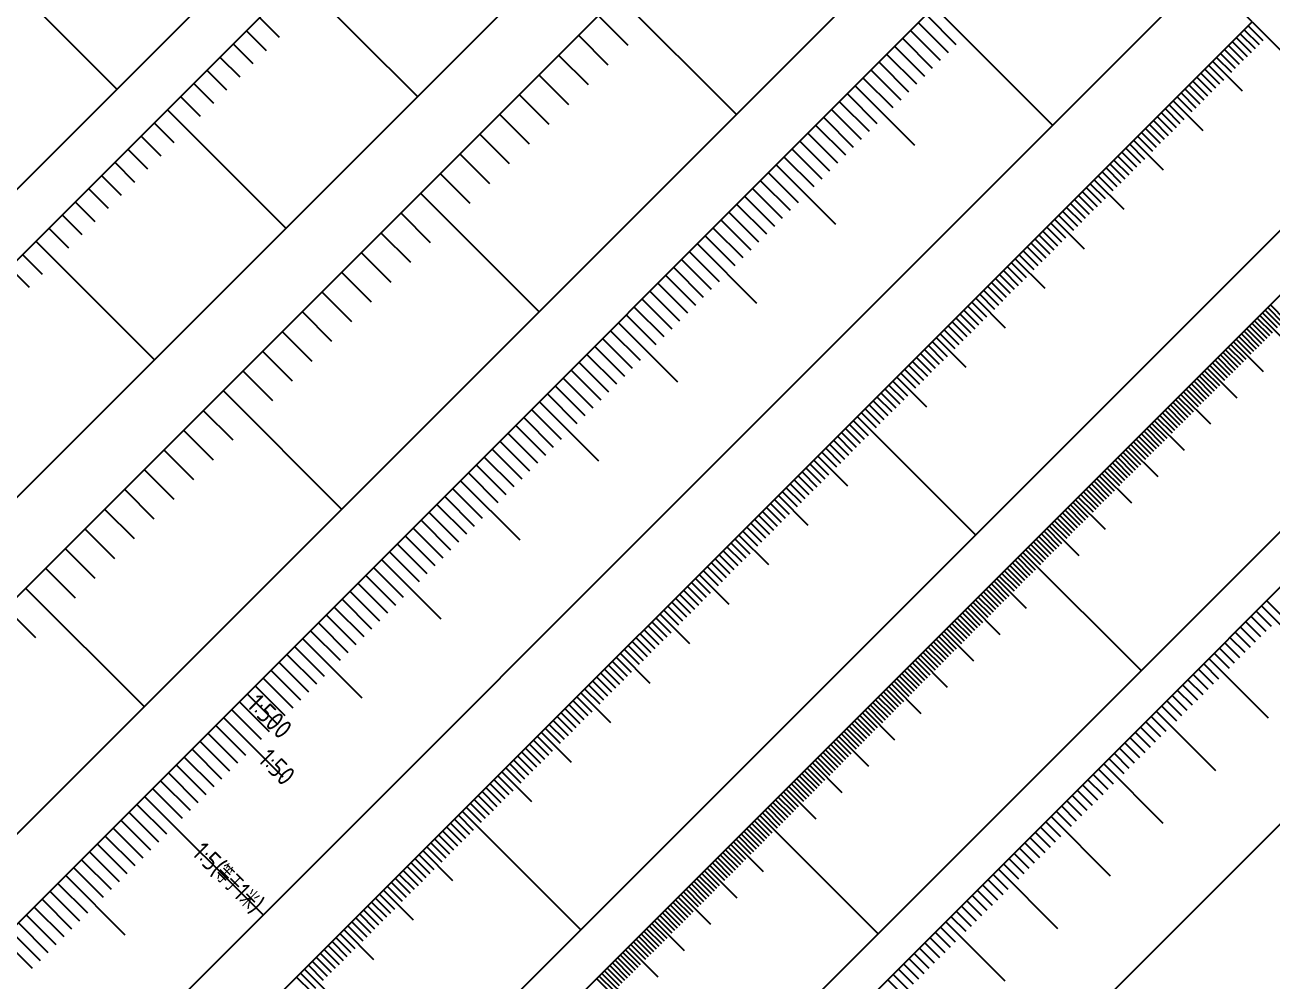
# Model space of a CAD drawing. Header units: millimetres. Extents: x 38046 to 69892, y 8139 to 15731.
# Drawn here: x 43972.3 to 44195.7, y 15007.4 to 15178.7 of the extents above; entities that cross this region are included whole.
import ezdxf

# ---------------------------------------------------------------- set-up
doc = ezdxf.new("R2010")
doc.units = ezdxf.units.MM
doc.header["$LTSCALE"] = 1000
doc.header["$MEASUREMENT"] = 0
doc.layers.get('0').update_dxf_attribs({"color": 3})
for name, color, linetype in [('PUB_TEXT', 3, 'Continuous'), ('图层1', 1, 'Continuous'), ('图层3', 253, 'Continuous')]:
    doc.layers.add(name, color=color, linetype=linetype)
doc.styles.get("Standard").update_dxf_attribs({"font": 'gbenor.shx', "bigfont": 'gbcbig.shx'})

msp = doc.modelspace()

# ---------------------------------------------------------------- linework, layer by layer
for p, q in [((44185.05, 15172.15), (44190.35, 15166.85)), ((44177.98, 15165.08), (44183.28, 15159.78)), ((43997.83, 15163.49), (44019.05, 15142.28)), ((44170.91, 15158.01), (44176.21, 15152.71)), ((44163.83, 15150.94), (44169.14, 15145.64)), ((44043.17, 15148.52), (44064.38, 15127.31)), ((44156.76, 15143.87), (44162.07, 15138.56)), ((43974.26, 15139.92), (43995.48, 15118.71)), ((43974.26, 15139.92), (43995.48, 15118.71)), ((44149.69, 15136.8), (44155, 15131.49)), ((44142.62, 15129.73), (44147.92, 15124.42)), ((44135.55, 15122.66), (44140.85, 15117.35)), ((44128.48, 15115.58), (44133.78, 15110.28)), ((44007.81, 15113.17), (44029.03, 15091.95)), ((44007.81, 15113.17), (44029.03, 15091.95)), ((44121.41, 15108.51), (44142.62, 15087.3)), ((44114.34, 15101.44), (44119.64, 15096.14)), ((44107.27, 15094.37), (44112.57, 15089.07)), ((44100.19, 15087.3), (44105.5, 15082)), ((44151.08, 15084.2), (44172.3, 15062.99)), ((44093.12, 15080.23), (44098.43, 15074.93)), ((43972.46, 15077.81), (43993.67, 15056.6)), ((44086.05, 15073.16), (44091.36, 15067.85)), ((44078.98, 15066.09), (44084.28, 15060.78)), ((44071.91, 15059.02), (44077.21, 15053.71)), ((44064.84, 15051.94), (44070.14, 15046.64)), ((44057.77, 15044.87), (44063.07, 15039.57)), ((44050.7, 15037.8), (44071.91, 15016.59)), ((44050.7, 15037.8), (44071.91, 15016.59)), ((44103.94, 15037.06), (44125.16, 15015.85)), ((44043.63, 15030.73), (44048.93, 15025.43)), ((44036.56, 15023.66), (44041.86, 15018.36)), ((44029.48, 15016.59), (44034.79, 15011.29)), ((44022.41, 15009.52), (44027.72, 15004.21))]:
    msp.add_line(p, q)
for points in [[(43967.57, 15188.37), (43988.78, 15167.16)], [(44021.4, 15187.06), (44042.62, 15165.85)], [(44078.53, 15183.88), (44099.74, 15162.66)], [(44135.2, 15181.88), (44156.41, 15160.67)], [(44135.2, 15181.88), (44140.5, 15176.58)], [(44192.12, 15179.22), (44213.33, 15158.01)], [(44121.05, 15167.74), (44131.66, 15157.14)], [(44121.05, 15167.74), (44131.66, 15157.14)], [(44121.05, 15167.74), (44131.66, 15157.14)], [(44106.91, 15153.6), (44117.52, 15142.99)], [(44106.91, 15153.6), (44117.52, 15142.99)], [(44106.91, 15153.6), (44117.52, 15142.99)], [(44106.91, 15153.6), (44117.52, 15142.99)], [(44092.77, 15139.46), (44103.38, 15128.85)], [(44092.77, 15139.46), (44103.38, 15128.85)], [(44092.77, 15139.46), (44103.38, 15128.85)], [(44092.77, 15139.46), (44103.38, 15128.85)], [(44193.51, 15126.63), (44198.81, 15121.33)], [(44078.63, 15125.32), (44089.23, 15114.71)], [(44078.63, 15125.32), (44089.23, 15114.71)], [(44078.63, 15125.32), (44089.23, 15114.71)], [(44078.63, 15125.32), (44089.23, 15114.71)], [(44078.63, 15125.32), (44089.23, 15114.71)], [(44078.63, 15125.32), (44089.23, 15114.71)], [(44188.8, 15121.92), (44194.1, 15116.61)], [(44184.08, 15117.2), (44189.39, 15111.9)], [(44064.49, 15111.17), (44075.09, 15100.57)], [(44064.49, 15111.17), (44075.09, 15100.57)], [(44064.49, 15111.17), (44075.09, 15100.57)], [(44179.37, 15112.49), (44184.67, 15107.19)], [(44174.65, 15107.78), (44179.96, 15102.47)], [(44169.94, 15103.06), (44175.24, 15097.76)], [(44165.23, 15098.35), (44170.53, 15093.04)], [(44050.34, 15097.03), (44060.95, 15086.42)], [(44050.34, 15097.03), (44060.95, 15086.42)], [(44050.34, 15097.03), (44060.95, 15086.42)], [(44050.34, 15097.03), (44060.95, 15086.42)], [(44160.51, 15093.63), (44165.82, 15088.33)], [(44155.8, 15088.92), (44161.1, 15083.62)], [(44151.08, 15084.2), (44172.3, 15062.99)], [(44036.2, 15082.89), (44046.81, 15072.28)], [(44036.2, 15082.89), (44046.81, 15072.28)], [(44036.2, 15082.89), (44046.81, 15072.28)], [(44036.2, 15082.89), (44046.81, 15072.28)], [(44036.2, 15082.89), (44046.81, 15072.28)], [(44036.2, 15082.89), (44046.81, 15072.28)], [(44036.2, 15082.89), (44046.81, 15072.28)], [(44036.2, 15082.89), (44046.81, 15072.28)], [(44146.37, 15079.49), (44151.67, 15074.19)], [(43972.46, 15077.81), (43993.67, 15056.6)], [(44141.66, 15074.78), (44146.96, 15069.47)], [(44193.82, 15074.59), (44204.43, 15063.99)], [(44022.06, 15068.75), (44032.67, 15058.14)], [(44022.06, 15068.75), (44032.67, 15058.14)], [(44022.06, 15068.75), (44032.67, 15058.14)], [(44022.06, 15068.75), (44032.67, 15058.14)], [(44022.06, 15068.75), (44032.67, 15058.14)], [(44136.94, 15070.06), (44142.25, 15064.76)], [(44132.23, 15065.35), (44137.53, 15060.05)], [(44184.39, 15065.17), (44195, 15054.56)], [(44127.51, 15060.63), (44132.82, 15055.33)], [(44122.8, 15055.92), (44128.1, 15050.62)], [(44174.96, 15055.74), (44185.57, 15045.13)], [(44007.92, 15054.6), (44018.52, 15044)], [(44007.92, 15054.6), (44018.52, 15044)], [(44007.92, 15054.6), (44018.52, 15044)], [(44007.92, 15054.6), (44018.52, 15044)], [(44007.92, 15054.6), (44018.52, 15044)], [(44007.92, 15054.6), (44018.52, 15044)], [(44007.92, 15054.6), (44018.52, 15044)], [(44007.92, 15054.6), (44018.52, 15044)], [(44007.92, 15054.6), (44018.52, 15044)], [(44118.09, 15051.21), (44123.39, 15045.9)], [(44113.37, 15046.49), (44118.67, 15041.19)], [(44165.54, 15046.31), (44176.14, 15035.7)], [(44108.66, 15041.78), (44113.96, 15036.48)], [(43993.77, 15040.46), (44014.99, 15019.25)], [(43993.77, 15040.46), (43999.08, 15035.16)], [(43993.77, 15040.46), (43999.08, 15035.16)], [(43993.77, 15040.46), (43999.08, 15035.16)], [(43993.77, 15040.46), (43999.08, 15035.16)], [(44103.94, 15037.06), (44125.16, 15015.85)], [(44156.11, 15036.88), (44166.71, 15026.28)], [(44099.23, 15032.35), (44104.53, 15027.05)], [(43979.63, 15026.32), (43990.24, 15015.71)], [(44094.52, 15027.64), (44099.82, 15022.33)], [(44146.68, 15027.45), (44157.29, 15016.85)], [(44089.8, 15022.92), (44095.1, 15017.62)], [(44085.09, 15018.21), (44090.39, 15012.91)], [(44137.25, 15018.03), (44147.86, 15007.42)], [(44080.37, 15013.49), (44085.68, 15008.19)], [(44075.66, 15008.78), (44080.96, 15003.48)], [(44127.82, 15008.6), (44138.43, 14997.99)]]:
    msp.add_lwpolyline(points)
at = {"layer": '图层1'}
for points in [[(43967.57, 15188.37), (43748.36, 15407.58), (43769.58, 15428.79), (44009.99, 15188.37), (43769.58, 14947.96), (43748.36, 14969.17), (43967.57, 15188.37)], [(44021.4, 15187.06), (43802.2, 15406.27), (43823.41, 15427.48), (44063.83, 15187.06), (43823.41, 14946.65), (43802.2, 14967.86), (44021.4, 15187.06)], [(44078.53, 15183.88), (43859.32, 15403.08), (43880.54, 15424.29), (44120.95, 15183.88), (43880.54, 14943.46), (43859.32, 14964.67), (44078.53, 15183.88)], [(44135.2, 15181.88), (43915.99, 15401.09), (43937.21, 15422.3), (44177.62, 15181.88), (43937.21, 14941.47), (43915.99, 14962.68), (44135.2, 15181.88)], [(44192.12, 15179.22), (43972.92, 15398.43), (43994.13, 15419.64), (44234.54, 15179.22), (43994.13, 14938.81), (43972.92, 14960.02), (44192.12, 15179.22)], [(44245.36, 15178.49), (44026.16, 15397.69), (44047.38, 15418.9), (44287.79, 15178.49), (44047.38, 14938.07), (44026.16, 14959.28), (44245.36, 15178.49)], [(44297.53, 15178.3), (44078.33, 15397.51), (44099.54, 15418.72), (44339.96, 15178.3), (44099.54, 14937.89), (44078.33, 14959.1), (44297.53, 15178.3)]]:
    msp.add_lwpolyline(points, dxfattribs=at)
at = {"layer": '图层3'}
for p, q in [((44014.33, 15179.99), (44017.87, 15176.46)), ((44074.99, 15180.34), (44080.29, 15175.04)), ((44011.98, 15177.64), (44015.51, 15174.1)), ((44190.7, 15177.81), (44193.36, 15175.16)), ((44191.41, 15178.52), (44194.06, 15175.86)), ((44071.45, 15176.81), (44076.76, 15171.5)), ((44188.58, 15175.69), (44191.23, 15173.04)), ((44189.29, 15176.4), (44191.94, 15173.74)), ((44190, 15177.1), (44192.65, 15174.45)), ((44009.62, 15175.28), (44013.15, 15171.74)), ((44067.92, 15173.27), (44073.22, 15167.97)), ((44186.46, 15173.57), (44189.11, 15170.92)), ((44187.17, 15174.27), (44189.82, 15171.62)), ((44187.88, 15174.98), (44190.53, 15172.33)), ((44007.26, 15172.92), (44010.8, 15169.39)), ((44184.34, 15171.45), (44186.99, 15168.79)), ((44185.75, 15172.86), (44188.41, 15170.21)), ((44004.9, 15170.56), (44008.44, 15167.03)), ((44064.38, 15169.73), (44069.69, 15164.43)), ((44182.22, 15169.32), (44184.87, 15166.67)), ((44182.93, 15170.03), (44185.58, 15167.38)), ((44183.63, 15170.74), (44186.28, 15168.09)), ((44002.55, 15168.21), (44006.08, 15164.67)), ((44179.39, 15166.5), (44182.04, 15163.84)), ((44180.1, 15167.2), (44182.75, 15164.55)), ((44180.8, 15167.91), (44183.46, 15165.26)), ((44181.51, 15168.62), (44184.16, 15165.97)), ((44000.19, 15165.85), (44003.73, 15162.31)), ((44060.85, 15166.2), (44066.15, 15160.9)), ((44177.27, 15164.37), (44179.92, 15161.72)), ((44178.68, 15165.79), (44181.34, 15163.14)), ((44057.31, 15162.66), (44062.62, 15157.36)), ((44175.15, 15162.25), (44177.8, 15159.6)), ((44175.86, 15162.96), (44178.51, 15160.31)), ((44176.56, 15163.67), (44179.21, 15161.02)), ((43995.48, 15161.14), (43999.01, 15157.6)), ((44173.03, 15160.13), (44175.68, 15157.48)), ((44173.73, 15160.84), (44176.39, 15158.19)), ((44174.44, 15161.55), (44177.09, 15158.89)), ((43993.12, 15158.78), (43996.65, 15155.24)), ((44053.78, 15159.13), (44059.08, 15153.82)), ((44171.61, 15158.72), (44174.26, 15156.07)), ((44172.32, 15159.42), (44174.97, 15156.77)), ((43990.76, 15156.42), (43994.3, 15152.89)), ((44050.24, 15155.59), (44055.54, 15150.29)), ((44168.78, 15155.89), (44171.44, 15153.24)), ((44169.49, 15156.6), (44172.14, 15153.94)), ((44170.2, 15157.3), (44172.85, 15154.65)), ((43988.41, 15154.07), (43991.94, 15150.53)), ((44165.96, 15153.06), (44168.61, 15150.41)), ((44166.66, 15153.77), (44169.31, 15151.12)), ((44167.37, 15154.47), (44170.02, 15151.82)), ((44168.08, 15155.18), (44170.73, 15152.53)), ((43986.05, 15151.71), (43989.58, 15148.17)), ((44046.71, 15152.06), (44052.01, 15146.75)), ((44164.54, 15151.65), (44167.19, 15148.99)), ((44165.25, 15152.35), (44167.9, 15149.7)), ((43983.69, 15149.35), (43987.23, 15145.82)), ((44161.71, 15148.82), (44164.36, 15146.17)), ((44162.42, 15149.53), (44165.07, 15146.87)), ((44163.13, 15150.23), (44165.78, 15147.58)), ((43981.33, 15146.99), (43984.87, 15143.46)), ((44159.59, 15146.7), (44162.24, 15144.05)), ((44160.3, 15147.4), (44162.95, 15144.75)), ((44161.01, 15148.11), (44163.66, 15145.46)), ((43978.98, 15144.64), (43982.51, 15141.1)), ((44039.63, 15144.99), (44044.94, 15139.68)), ((44157.47, 15144.58), (44160.12, 15141.92)), ((44158.18, 15145.28), (44160.83, 15142.63)), ((44158.88, 15145.99), (44161.54, 15143.34)), ((43976.62, 15142.28), (43980.16, 15138.74)), ((44155.35, 15142.45), (44158, 15139.8)), ((44156.06, 15143.16), (44158.71, 15140.51)), ((44036.1, 15141.45), (44041.4, 15136.15)), ((44153.23, 15140.33), (44155.88, 15137.68)), ((44153.93, 15141.04), (44156.59, 15138.39)), ((44154.64, 15141.75), (44157.29, 15139.1)), ((43971.91, 15137.57), (43975.44, 15134.03)), ((44032.56, 15137.91), (44037.87, 15132.61)), ((44150.4, 15137.5), (44153.05, 15134.85)), ((44151.11, 15138.21), (44153.76, 15135.56)), ((44151.81, 15138.92), (44154.47, 15136.27)), ((44152.52, 15139.63), (44155.17, 15136.97)), ((43969.55, 15135.21), (43973.08, 15131.67)), ((44148.28, 15135.38), (44150.93, 15132.73)), ((44148.98, 15136.09), (44151.64, 15133.44)), ((44029.03, 15134.38), (44034.33, 15129.08)), ((44146.16, 15133.26), (44148.81, 15130.61)), ((44146.86, 15133.97), (44149.52, 15131.32)), ((44147.57, 15134.68), (44150.22, 15132.02)), ((44025.49, 15130.84), (44030.8, 15125.54)), ((44144.04, 15131.14), (44146.69, 15128.49)), ((44144.74, 15131.85), (44147.39, 15129.2)), ((44145.45, 15132.55), (44148.1, 15129.9)), ((44141.91, 15129.02), (44144.57, 15126.37)), ((44143.33, 15130.43), (44145.98, 15127.78)), ((44021.96, 15127.31), (44027.26, 15122)), ((44139.79, 15126.9), (44142.44, 15124.25)), ((44140.5, 15127.6), (44143.15, 15124.95)), ((44141.21, 15128.31), (44143.86, 15125.66)), ((44136.96, 15124.07), (44139.62, 15121.42)), ((44137.67, 15124.78), (44140.32, 15122.12)), ((44138.38, 15125.48), (44141.03, 15122.83)), ((44139.09, 15126.19), (44141.74, 15123.54)), ((44018.42, 15123.77), (44023.72, 15118.47)), ((44134.84, 15121.95), (44137.49, 15119.3)), ((44136.26, 15123.36), (44138.91, 15120.71)), ((44014.89, 15120.24), (44020.19, 15114.93)), ((44132.72, 15119.83), (44135.37, 15117.17)), ((44133.43, 15120.53), (44136.08, 15117.88)), ((44134.14, 15121.24), (44136.79, 15118.59)), ((44130.6, 15117.71), (44133.25, 15115.05)), ((44131.31, 15118.41), (44133.96, 15115.76)), ((44132.01, 15119.12), (44134.67, 15116.47)), ((44011.35, 15116.7), (44016.65, 15111.4)), ((44129.19, 15116.29), (44131.84, 15113.64)), ((44129.89, 15117), (44132.54, 15114.35)), ((44126.36, 15113.46), (44129.01, 15110.81)), ((44127.06, 15114.17), (44129.72, 15111.52)), ((44127.77, 15114.88), (44130.42, 15112.23)), ((44123.53, 15110.63), (44126.18, 15107.98)), ((44124.24, 15111.34), (44126.89, 15108.69)), ((44124.94, 15112.05), (44127.6, 15109.4)), ((44125.65, 15112.76), (44128.3, 15110.1)), ((44004.28, 15109.63), (44009.58, 15104.33)), ((44122.11, 15109.22), (44124.77, 15106.57)), ((44122.82, 15109.93), (44125.47, 15107.28)), ((44119.29, 15106.39), (44121.94, 15103.74)), ((44119.99, 15107.1), (44122.65, 15104.45)), ((44120.7, 15107.81), (44123.35, 15105.15)), ((44000.74, 15106.09), (44006.05, 15100.79)), ((44117.17, 15104.27), (44119.82, 15101.62)), ((44117.87, 15104.98), (44120.52, 15102.33)), ((44118.58, 15105.68), (44121.23, 15103.03)), ((43997.21, 15102.56), (44002.51, 15097.26)), ((44115.04, 15102.15), (44117.7, 15099.5)), ((44115.75, 15102.86), (44118.4, 15100.2)), ((44116.46, 15103.56), (44119.11, 15100.91)), ((44112.92, 15100.03), (44115.57, 15097.38)), ((44113.63, 15100.73), (44116.28, 15098.08)), ((43993.67, 15099.02), (43998.98, 15093.72)), ((44110.09, 15097.2), (44112.75, 15094.55)), ((44110.8, 15097.91), (44113.45, 15095.25)), ((44111.51, 15098.61), (44114.16, 15095.96)), ((44112.22, 15099.32), (44114.87, 15096.67)), ((43990.14, 15095.49), (43995.44, 15090.18)), ((44107.97, 15095.08), (44110.62, 15092.43)), ((44108.68, 15095.78), (44111.33, 15093.13)), ((44109.39, 15096.49), (44112.04, 15093.84)), ((44105.85, 15092.96), (44108.5, 15090.3)), ((44106.56, 15093.66), (44109.21, 15091.01)), ((43986.6, 15091.95), (43991.91, 15086.65)), ((44103.73, 15090.84), (44106.38, 15088.18)), ((44104.44, 15091.54), (44107.09, 15088.89)), ((44105.14, 15092.25), (44107.8, 15089.6)), ((43983.07, 15088.42), (43988.37, 15083.11)), ((44101.61, 15088.71), (44104.26, 15086.06)), ((44102.32, 15089.42), (44104.97, 15086.77)), ((44103.02, 15090.13), (44105.67, 15087.48)), ((44099.49, 15086.59), (44102.14, 15083.94)), ((44100.9, 15088.01), (44103.55, 15085.36)), ((43979.53, 15084.88), (43984.83, 15079.58)), ((44097.37, 15084.47), (44100.02, 15081.82)), ((44098.07, 15085.18), (44100.72, 15082.53)), ((44098.78, 15085.89), (44101.43, 15083.23)), ((44094.54, 15081.64), (44097.19, 15078.99)), ((44095.24, 15082.35), (44097.9, 15079.7)), ((44095.95, 15083.06), (44098.6, 15080.41)), ((44096.66, 15083.76), (44099.31, 15081.11)), ((43976, 15081.35), (43981.3, 15076.04)), ((44092.42, 15079.52), (44095.07, 15076.87)), ((44093.83, 15080.94), (44096.48, 15078.28)), ((44090.3, 15077.4), (44092.95, 15074.75)), ((44091, 15078.11), (44093.65, 15075.46)), ((44091.71, 15078.81), (44094.36, 15076.16)), ((44088.17, 15075.28), (44090.83, 15072.63)), ((44088.88, 15075.99), (44091.53, 15073.33)), ((44089.59, 15076.69), (44092.24, 15074.04)), ((43968.92, 15074.27), (43974.23, 15068.97)), ((44086.76, 15073.86), (44089.41, 15071.21)), ((44087.47, 15074.57), (44090.12, 15071.92)), ((44083.93, 15071.04), (44086.58, 15068.38)), ((44084.64, 15071.74), (44087.29, 15069.09)), ((44085.35, 15072.45), (44088, 15069.8)), ((44081.1, 15068.21), (44083.75, 15065.56)), ((44081.81, 15068.91), (44084.46, 15066.26)), ((44082.52, 15069.62), (44085.17, 15066.97)), ((44083.22, 15070.33), (44085.88, 15067.68)), ((44079.69, 15066.79), (44082.34, 15064.14)), ((44080.4, 15067.5), (44083.05, 15064.85)), ((44076.86, 15063.97), (44079.51, 15061.31)), ((44077.57, 15064.67), (44080.22, 15062.02)), ((44078.27, 15065.38), (44080.93, 15062.73)), ((44074.74, 15061.84), (44077.39, 15059.19)), ((44075.45, 15062.55), (44078.1, 15059.9)), ((44076.15, 15063.26), (44078.8, 15060.61)), ((44072.62, 15059.72), (44075.27, 15057.07)), ((44073.32, 15060.43), (44075.98, 15057.78)), ((44074.03, 15061.14), (44076.68, 15058.49)), ((44070.5, 15057.6), (44073.15, 15054.95)), ((44071.2, 15058.31), (44073.85, 15055.66)), ((44067.67, 15054.77), (44070.32, 15052.12)), ((44068.37, 15055.48), (44071.03, 15052.83)), ((44069.08, 15056.19), (44071.73, 15053.54)), ((44069.79, 15056.89), (44072.44, 15054.24)), ((44065.55, 15052.65), (44068.2, 15050)), ((44066.25, 15053.36), (44068.91, 15050.71)), ((44066.96, 15054.07), (44069.61, 15051.41)), ((44063.43, 15050.53), (44066.08, 15047.88)), ((44064.13, 15051.24), (44066.78, 15048.59)), ((44061.3, 15048.41), (44063.96, 15045.76)), ((44062.01, 15049.12), (44064.66, 15046.46)), ((44062.72, 15049.82), (44065.37, 15047.17)), ((44059.18, 15046.29), (44061.83, 15043.64)), ((44059.89, 15046.99), (44062.54, 15044.34)), ((44060.6, 15047.7), (44063.25, 15045.05)), ((44057.06, 15044.17), (44059.71, 15041.51)), ((44058.48, 15045.58), (44061.13, 15042.93)), ((44054.94, 15042.04), (44057.59, 15039.39)), ((44055.65, 15042.75), (44058.3, 15040.1)), ((44056.35, 15043.46), (44059.01, 15040.81)), ((44052.11, 15039.22), (44054.76, 15036.56)), ((44052.11, 15039.22), (44054.76, 15036.56)), ((44052.82, 15039.92), (44055.47, 15037.27)), ((44052.82, 15039.92), (44055.47, 15037.27)), ((44053.53, 15040.63), (44056.18, 15037.98)), ((44054.23, 15041.34), (44056.88, 15038.69)), ((44049.99, 15037.1), (44052.64, 15034.44)), ((44049.99, 15037.1), (44052.64, 15034.44)), ((44051.4, 15038.51), (44054.06, 15035.86)), ((44051.4, 15038.51), (44054.06, 15035.86)), ((44047.87, 15034.97), (44050.52, 15032.32)), ((44047.87, 15034.97), (44050.52, 15032.32)), ((44048.58, 15035.68), (44051.23, 15033.03)), ((44048.58, 15035.68), (44051.23, 15033.03)), ((44049.28, 15036.39), (44051.93, 15033.74)), ((44049.28, 15036.39), (44051.93, 15033.74)), ((44045.75, 15032.85), (44048.4, 15030.2)), ((44045.75, 15032.85), (44048.4, 15030.2)), ((44046.45, 15033.56), (44049.11, 15030.91)), ((44046.45, 15033.56), (44049.11, 15030.91)), ((44047.16, 15034.27), (44049.81, 15031.62)), ((44047.16, 15034.27), (44049.81, 15031.62)), ((44044.33, 15031.44), (44046.98, 15028.79)), ((44044.33, 15031.44), (44046.98, 15028.79)), ((44045.04, 15032.15), (44047.69, 15029.49)), ((44045.04, 15032.15), (44047.69, 15029.49)), ((44041.5, 15028.61), (44044.16, 15025.96)), ((44042.21, 15029.32), (44044.86, 15026.67)), ((44042.92, 15030.02), (44045.57, 15027.37)), ((44038.68, 15025.78), (44041.33, 15023.13)), ((44039.38, 15026.49), (44042.04, 15023.84)), ((44040.09, 15027.2), (44042.74, 15024.54)), ((44040.8, 15027.9), (44043.45, 15025.25)), ((44037.26, 15024.37), (44039.91, 15021.72)), ((44037.97, 15025.07), (44040.62, 15022.42)), ((44034.43, 15021.54), (44037.09, 15018.89)), ((44035.14, 15022.25), (44037.79, 15019.59)), ((44035.85, 15022.95), (44038.5, 15020.3)), ((44032.31, 15019.42), (44034.96, 15016.77)), ((44033.02, 15020.12), (44035.67, 15017.47)), ((44033.73, 15020.83), (44036.38, 15018.18)), ((44030.19, 15017.3), (44032.84, 15014.64)), ((44030.9, 15018), (44033.55, 15015.35)), ((44031.61, 15018.71), (44034.26, 15016.06)), ((44028.07, 15015.17), (44030.72, 15012.52)), ((44028.78, 15015.88), (44031.43, 15013.23)), ((44025.24, 15012.35), (44027.89, 15009.69)), ((44025.95, 15013.05), (44028.6, 15010.4)), ((44026.66, 15013.76), (44029.31, 15011.11)), ((44027.36, 15014.47), (44030.01, 15011.82)), ((44023.12, 15010.23), (44025.77, 15007.57)), ((44023.83, 15010.93), (44026.48, 15008.28)), ((44024.53, 15011.64), (44027.19, 15008.99)), ((44021, 15008.1), (44023.65, 15005.45)), ((44021.71, 15008.81), (44024.36, 15006.16))]:
    msp.add_line(p, q, dxfattribs=at)
for points in [[(44133.78, 15180.47), (44139.08, 15175.17)], [(44130.95, 15177.64), (44136.26, 15172.34)], [(44132.37, 15179.06), (44137.67, 15173.75)], [(44129.54, 15176.23), (44134.84, 15170.92)], [(44126.71, 15173.4), (44132.01, 15168.1)], [(44128.12, 15174.81), (44133.43, 15169.51)], [(44125.3, 15171.98), (44130.6, 15166.68)], [(44122.47, 15169.16), (44127.77, 15163.85)], [(44123.88, 15170.57), (44129.19, 15165.27)], [(44118.23, 15164.91), (44123.53, 15159.61)], [(44119.64, 15166.33), (44124.94, 15161.02)], [(44115.4, 15162.09), (44120.7, 15156.78)], [(44116.81, 15163.5), (44122.11, 15158.2)], [(44113.98, 15160.67), (44119.29, 15155.37)], [(44111.15, 15157.84), (44116.46, 15152.54)], [(44112.57, 15159.26), (44117.87, 15153.95)], [(44109.74, 15156.43), (44115.04, 15151.12)], [(44108.33, 15155.01), (44113.63, 15149.71)], [(44108.33, 15155.01), (44113.63, 15149.71)], [(44105.5, 15152.19), (44110.8, 15146.88)], [(44102.67, 15149.36), (44107.97, 15144.05)], [(44104.08, 15150.77), (44109.39, 15145.47)], [(44099.84, 15146.53), (44105.14, 15141.23)], [(44101.25, 15147.94), (44106.56, 15142.64)], [(44098.43, 15145.11), (44103.73, 15139.81)], [(44095.6, 15142.29), (44100.9, 15136.98)], [(44097.01, 15143.7), (44102.32, 15138.4)], [(44094.18, 15140.87), (44099.49, 15135.57)], [(44091.36, 15138.04), (44096.66, 15132.74)], [(44091.36, 15138.04), (44096.66, 15132.74)], [(44088.53, 15135.22), (44093.83, 15129.91)], [(44088.53, 15135.22), (44093.83, 15129.91)], [(44089.94, 15136.63), (44095.24, 15131.33)], [(44089.94, 15136.63), (44095.24, 15131.33)], [(44087.11, 15133.8), (44092.42, 15128.5)], [(44087.11, 15133.8), (44092.42, 15128.5)], [(44084.28, 15130.97), (44089.59, 15125.67)], [(44085.7, 15132.39), (44091, 15127.08)], [(44082.87, 15129.56), (44088.17, 15124.25)], [(44195.4, 15128.52), (44198.05, 15125.87)], [(44080.04, 15126.73), (44085.34, 15121.43)], [(44081.46, 15128.14), (44086.76, 15122.84)], [(44193.98, 15127.1), (44196.63, 15124.45)], [(44194.45, 15127.57), (44197.1, 15124.92)], [(44194.92, 15128.05), (44197.58, 15125.39)], [(44191.15, 15124.27), (44193.81, 15121.62)], [(44191.62, 15124.75), (44194.28, 15122.09)], [(44192.1, 15125.22), (44194.75, 15122.57)], [(44192.57, 15125.69), (44195.22, 15123.04)], [(44193.04, 15126.16), (44195.69, 15123.51)], [(44075.8, 15122.49), (44081.1, 15117.18)], [(44077.21, 15123.9), (44082.52, 15118.6)], [(44077.21, 15123.9), (44082.52, 15118.6)], [(44077.21, 15123.9), (44082.52, 15118.6)], [(44189.27, 15122.39), (44191.92, 15119.74)], [(44189.74, 15122.86), (44192.39, 15120.21)], [(44190.21, 15123.33), (44192.86, 15120.68)], [(44190.68, 15123.8), (44193.33, 15121.15)], [(44072.97, 15119.66), (44078.27, 15114.36)], [(44074.38, 15121.07), (44079.69, 15115.77)], [(44186.44, 15119.56), (44189.09, 15116.91)], [(44186.91, 15120.03), (44189.56, 15117.38)], [(44187.38, 15120.5), (44190.03, 15117.85)], [(44187.85, 15120.97), (44190.51, 15118.32)], [(44188.32, 15121.45), (44190.98, 15118.79)], [(44071.56, 15118.24), (44076.86, 15112.94)], [(44184.55, 15117.67), (44187.21, 15115.02)], [(44185.03, 15118.15), (44187.68, 15115.49)], [(44185.5, 15118.62), (44188.15, 15115.97)], [(44185.97, 15119.09), (44188.62, 15116.44)], [(44068.73, 15115.42), (44074.03, 15110.11)], [(44070.14, 15116.83), (44075.45, 15111.53)], [(44182.2, 15115.32), (44184.85, 15112.67)], [(44182.67, 15115.79), (44185.32, 15113.14)], [(44183.14, 15116.26), (44185.79, 15113.61)], [(44183.61, 15116.73), (44186.26, 15114.08)], [(44067.31, 15114), (44072.62, 15108.7)], [(44179.84, 15112.96), (44182.49, 15110.31)], [(44180.31, 15113.43), (44182.96, 15110.78)], [(44180.78, 15113.9), (44183.43, 15111.25)], [(44181.25, 15114.37), (44183.91, 15111.72)], [(44181.73, 15114.85), (44184.38, 15112.19)], [(44065.9, 15112.59), (44071.2, 15107.28)], [(44177.48, 15110.6), (44180.13, 15107.95)], [(44177.95, 15111.08), (44180.61, 15108.42)], [(44178.43, 15111.55), (44181.08, 15108.89)], [(44178.9, 15112.02), (44181.55, 15109.37)], [(44063.07, 15109.76), (44068.37, 15104.46)], [(44175.6, 15108.72), (44178.25, 15106.07)], [(44176.07, 15109.19), (44178.72, 15106.54)], [(44176.54, 15109.66), (44179.19, 15107.01)], [(44177.01, 15110.13), (44179.66, 15107.48)], [(44060.24, 15106.93), (44065.55, 15101.63)], [(44061.66, 15108.34), (44066.96, 15103.04)], [(44173.24, 15106.36), (44175.89, 15103.71)], [(44173.71, 15106.83), (44176.36, 15104.18)], [(44174.18, 15107.3), (44176.83, 15104.65)], [(44175.13, 15108.25), (44177.78, 15105.59)], [(44057.41, 15104.1), (44062.72, 15098.8)], [(44058.83, 15105.52), (44064.13, 15100.21)], [(44170.88, 15104), (44173.53, 15101.35)], [(44171.35, 15104.48), (44174.01, 15101.82)], [(44171.83, 15104.95), (44174.48, 15102.3)], [(44172.3, 15105.42), (44174.95, 15102.77)], [(44172.77, 15105.89), (44175.42, 15103.24)], [(44056, 15102.69), (44061.3, 15097.38)], [(44169, 15102.12), (44171.65, 15099.47)], [(44169.47, 15102.59), (44172.12, 15099.94)], [(44170.41, 15103.53), (44173.06, 15100.88)], [(44053.17, 15099.86), (44058.47, 15094.56)], [(44054.59, 15101.27), (44059.89, 15095.97)], [(44166.64, 15099.76), (44169.29, 15097.11)], [(44167.11, 15100.23), (44169.76, 15097.58)], [(44167.58, 15100.7), (44170.23, 15098.05)], [(44168.05, 15101.18), (44170.71, 15098.52)], [(44168.53, 15101.65), (44171.18, 15099)], [(44051.76, 15098.45), (44057.06, 15093.14)], [(44051.76, 15098.45), (44057.06, 15093.14)], [(44164.28, 15097.4), (44166.93, 15094.75)], [(44164.75, 15097.88), (44167.41, 15095.22)], [(44165.7, 15098.82), (44168.35, 15096.17)], [(44166.17, 15099.29), (44168.82, 15096.64)], [(44048.93, 15095.62), (44054.23, 15090.31)], [(44161.93, 15095.05), (44164.58, 15092.4)], [(44162.4, 15095.52), (44165.05, 15092.87)], [(44162.87, 15095.99), (44165.52, 15093.34)], [(44163.34, 15096.46), (44165.99, 15093.81)], [(44163.81, 15096.93), (44166.46, 15094.28)], [(44046.1, 15092.79), (44051.4, 15087.49)], [(44047.51, 15094.2), (44052.82, 15088.9)], [(44160.04, 15093.16), (44162.69, 15090.51)], [(44160.98, 15094.1), (44163.64, 15091.45)], [(44161.45, 15094.58), (44164.11, 15091.92)], [(44044.69, 15091.37), (44049.99, 15086.07)], [(44157.68, 15090.8), (44160.34, 15088.15)], [(44158.16, 15091.28), (44160.81, 15088.62)], [(44158.63, 15091.75), (44161.28, 15089.1)], [(44159.1, 15092.22), (44161.75, 15089.57)], [(44159.57, 15092.69), (44162.22, 15090.04)], [(44041.86, 15088.55), (44047.16, 15083.24)], [(44043.27, 15089.96), (44048.58, 15084.66)], [(44155.33, 15088.45), (44157.98, 15085.8)], [(44156.27, 15089.39), (44158.92, 15086.74)], [(44156.74, 15089.86), (44159.39, 15087.21)], [(44157.21, 15090.33), (44159.86, 15087.68)], [(44040.44, 15087.13), (44045.75, 15081.83)], [(44152.97, 15086.09), (44155.62, 15083.44)], [(44153.44, 15086.56), (44156.09, 15083.91)], [(44153.91, 15087.03), (44156.56, 15084.38)], [(44154.38, 15087.5), (44157.04, 15084.85)], [(44154.86, 15087.98), (44157.51, 15085.32)], [(44037.62, 15084.3), (44042.92, 15079)], [(44039.03, 15085.72), (44044.33, 15080.41)], [(44151.56, 15084.68), (44154.21, 15082.02)], [(44152.03, 15085.15), (44154.68, 15082.5)], [(44152.5, 15085.62), (44155.15, 15082.97)], [(44148.73, 15081.85), (44151.38, 15079.2)], [(44149.2, 15082.32), (44151.85, 15079.67)], [(44149.67, 15082.79), (44152.32, 15080.14)], [(44150.14, 15083.26), (44152.79, 15080.61)], [(44150.61, 15083.73), (44153.26, 15081.08)], [(44033.37, 15080.06), (44038.68, 15074.76)], [(44033.37, 15080.06), (44038.68, 15074.76)], [(44034.79, 15081.47), (44040.09, 15076.17)], [(44034.79, 15081.47), (44040.09, 15076.17)], [(44146.84, 15079.96), (44149.49, 15077.31)], [(44147.31, 15080.43), (44149.96, 15077.78)], [(44147.78, 15080.91), (44150.44, 15078.25)], [(44148.26, 15081.38), (44150.91, 15078.72)], [(44030.54, 15077.23), (44035.85, 15071.93)], [(44030.54, 15077.23), (44035.85, 15071.93)], [(44031.96, 15078.65), (44037.26, 15073.34)], [(44031.96, 15078.65), (44037.26, 15073.34)], [(44144.01, 15077.13), (44146.66, 15074.48)], [(44144.48, 15077.61), (44147.14, 15074.95)], [(44144.96, 15078.08), (44147.61, 15075.43)], [(44145.43, 15078.55), (44148.08, 15075.9)], [(44145.9, 15079.02), (44148.55, 15076.37)], [(44029.13, 15075.82), (44034.43, 15070.51)], [(44142.13, 15075.25), (44144.78, 15072.6)], [(44142.6, 15075.72), (44145.25, 15073.07)], [(44143.07, 15076.19), (44145.72, 15073.54)], [(44143.54, 15076.66), (44146.19, 15074.01)], [(44194.76, 15075.54), (44197.41, 15072.89)], [(44026.3, 15072.99), (44031.6, 15067.69)], [(44027.72, 15074.4), (44033.02, 15069.1)], [(44139.77, 15072.89), (44142.42, 15070.24)], [(44140.24, 15073.36), (44142.89, 15070.71)], [(44140.71, 15073.83), (44143.36, 15071.18)], [(44141.18, 15074.31), (44143.84, 15071.65)], [(44191.93, 15072.71), (44194.59, 15070.06)], [(44192.88, 15073.65), (44195.53, 15071)], [(44024.89, 15071.58), (44030.19, 15066.27)], [(44137.41, 15070.53), (44140.06, 15067.88)], [(44137.88, 15071.01), (44140.54, 15068.35)], [(44138.36, 15071.48), (44141.01, 15068.83)], [(44138.83, 15071.95), (44141.48, 15069.3)], [(44139.3, 15072.42), (44141.95, 15069.77)], [(44190.05, 15070.82), (44192.7, 15068.17)], [(44190.99, 15071.77), (44193.64, 15069.11)], [(44023.47, 15070.16), (44028.78, 15064.86)], [(44135.06, 15068.18), (44137.71, 15065.53)], [(44135.53, 15068.65), (44138.18, 15066)], [(44136, 15069.12), (44138.65, 15066.47)], [(44136.47, 15069.59), (44139.12, 15066.94)], [(44188.16, 15068.94), (44190.81, 15066.29)], [(44189.11, 15069.88), (44191.76, 15067.23)], [(44020.64, 15067.33), (44025.95, 15062.03)], [(44020.64, 15067.33), (44025.95, 15062.03)], [(44133.17, 15066.29), (44135.82, 15063.64)], [(44133.64, 15066.76), (44136.29, 15064.11)], [(44134.11, 15067.23), (44136.77, 15064.58)], [(44134.58, 15067.71), (44137.24, 15065.05)], [(44185.33, 15066.11), (44187.99, 15063.46)], [(44186.28, 15067.05), (44188.93, 15064.4)], [(44187.22, 15067.99), (44189.87, 15065.34)], [(44017.82, 15064.5), (44023.12, 15059.2)], [(44019.23, 15065.92), (44024.53, 15060.62)], [(44130.81, 15063.93), (44133.47, 15061.28)], [(44131.29, 15064.41), (44133.94, 15061.75)], [(44131.76, 15064.88), (44134.41, 15062.23)], [(44132.7, 15065.82), (44135.35, 15063.17)], [(44183.45, 15064.22), (44186.1, 15061.57)], [(44014.99, 15061.68), (44020.29, 15056.37)], [(44016.4, 15063.09), (44021.71, 15057.79)], [(44128.46, 15061.58), (44131.11, 15058.93)], [(44128.93, 15062.05), (44131.58, 15059.4)], [(44129.4, 15062.52), (44132.05, 15059.87)], [(44129.87, 15062.99), (44132.52, 15060.34)], [(44130.34, 15063.46), (44132.99, 15060.81)], [(44181.56, 15062.34), (44184.21, 15059.69)], [(44182.51, 15063.28), (44185.16, 15060.63)], [(44013.57, 15060.26), (44018.88, 15054.96)], [(44126.57, 15059.69), (44129.22, 15057.04)], [(44127.04, 15060.16), (44129.69, 15057.51)], [(44127.99, 15061.11), (44130.64, 15058.45)], [(44178.73, 15059.51), (44181.39, 15056.86)], [(44179.68, 15060.45), (44182.33, 15057.8)], [(44180.62, 15061.39), (44183.27, 15058.74)], [(44010.75, 15057.43), (44016.05, 15052.13)], [(44012.16, 15058.85), (44017.46, 15053.54)], [(44124.21, 15057.33), (44126.87, 15054.68)], [(44124.69, 15057.81), (44127.34, 15055.15)], [(44125.16, 15058.28), (44127.81, 15055.63)], [(44125.63, 15058.75), (44128.28, 15056.1)], [(44126.1, 15059.22), (44128.75, 15056.57)], [(44176.85, 15057.62), (44179.5, 15054.97)], [(44177.79, 15058.57), (44180.44, 15055.91)], [(44009.33, 15056.02), (44014.63, 15050.72)], [(44121.86, 15054.98), (44124.51, 15052.33)], [(44122.33, 15055.45), (44124.98, 15052.8)], [(44123.27, 15056.39), (44125.92, 15053.74)], [(44123.74, 15056.86), (44126.39, 15054.21)], [(44174.02, 15054.8), (44176.67, 15052.14)], [(44175.91, 15056.68), (44178.56, 15054.03)], [(44006.5, 15053.19), (44011.81, 15047.89)], [(44006.5, 15053.19), (44011.81, 15047.89)], [(44119.5, 15052.62), (44122.15, 15049.97)], [(44119.97, 15053.09), (44122.62, 15050.44)], [(44120.44, 15053.56), (44123.09, 15050.91)], [(44120.91, 15054.04), (44123.57, 15051.38)], [(44121.39, 15054.51), (44124.04, 15051.85)], [(44172.14, 15052.91), (44174.79, 15050.26)], [(44173.08, 15053.85), (44175.73, 15051.2)], [(44003.67, 15050.36), (44008.98, 15045.06)], [(44005.09, 15051.78), (44010.39, 15046.47)], [(44117.61, 15050.74), (44120.27, 15048.08)], [(44118.56, 15051.68), (44121.21, 15049.03)], [(44119.03, 15052.15), (44121.68, 15049.5)], [(44170.25, 15051.02), (44172.9, 15048.37)], [(44171.19, 15051.97), (44173.84, 15049.32)], [(44002.26, 15048.95), (44007.56, 15043.64)], [(44115.26, 15048.38), (44117.91, 15045.73)], [(44115.73, 15048.85), (44118.38, 15046.2)], [(44116.2, 15049.32), (44118.85, 15046.67)], [(44116.67, 15049.79), (44119.32, 15047.14)], [(44117.14, 15050.26), (44119.79, 15047.61)], [(44167.42, 15048.2), (44170.07, 15045.54)], [(44168.36, 15049.14), (44171.02, 15046.49)], [(44169.31, 15050.08), (44171.96, 15047.43)], [(43999.43, 15046.12), (44004.73, 15040.82)], [(44000.85, 15047.53), (44006.15, 15042.23)], [(44112.9, 15046.02), (44115.55, 15043.37)], [(44113.84, 15046.96), (44116.49, 15044.31)], [(44114.31, 15047.44), (44116.97, 15044.78)], [(44114.79, 15047.91), (44117.44, 15045.26)], [(44166.48, 15047.25), (44169.13, 15044.6)], [(43998.02, 15044.71), (44003.32, 15039.4)], [(44110.54, 15043.66), (44113.19, 15041.01)], [(44111.01, 15044.14), (44113.67, 15041.48)], [(44111.49, 15044.61), (44114.14, 15041.96)], [(44111.96, 15045.08), (44114.61, 15042.43)], [(44112.43, 15045.55), (44115.08, 15042.9)], [(44163.65, 15044.42), (44166.3, 15041.77)], [(44164.59, 15045.37), (44167.24, 15042.72)], [(43995.19, 15041.88), (44000.49, 15036.57)], [(43996.6, 15043.29), (44001.91, 15037.99)], [(44109.13, 15042.25), (44111.78, 15039.6)], [(44109.6, 15042.72), (44112.25, 15040.07)], [(44110.07, 15043.19), (44112.72, 15040.54)], [(44160.82, 15041.6), (44163.47, 15038.94)], [(44161.76, 15042.54), (44164.42, 15039.89)], [(44162.71, 15043.48), (44165.36, 15040.83)], [(44106.3, 15039.42), (44108.95, 15036.77)], [(44106.77, 15039.89), (44109.42, 15037.24)], [(44107.24, 15040.36), (44109.9, 15037.71)], [(44107.71, 15040.84), (44110.37, 15038.18)], [(44108.19, 15041.31), (44110.84, 15038.66)], [(44158.94, 15039.71), (44161.59, 15037.06)], [(44159.88, 15040.65), (44162.53, 15038)], [(43990.95, 15037.63), (43996.25, 15032.33)], [(43992.36, 15039.05), (43997.66, 15033.75)], [(44104.41, 15037.54), (44107.07, 15034.88)], [(44104.89, 15038.01), (44107.54, 15035.36)], [(44105.36, 15038.48), (44108.01, 15035.83)], [(44105.83, 15038.95), (44108.48, 15036.3)], [(44157.05, 15037.82), (44159.7, 15035.17)], [(44157.99, 15038.77), (44160.64, 15036.12)], [(43988.12, 15034.81), (43993.42, 15029.5)], [(43989.53, 15036.22), (43994.84, 15030.92)], [(44101.59, 15034.71), (44104.24, 15032.06)], [(44102.06, 15035.18), (44104.71, 15032.53)], [(44102.53, 15035.65), (44105.18, 15033)], [(44103, 15036.12), (44105.65, 15033.47)], [(44103.47, 15036.59), (44106.12, 15033.94)], [(44154.22, 15035), (44156.87, 15032.34)], [(44155.16, 15035.94), (44157.82, 15033.29)], [(43986.7, 15033.39), (43992.01, 15028.09)], [(44099.7, 15032.82), (44102.35, 15030.17)], [(44100.17, 15033.29), (44102.82, 15030.64)], [(44100.64, 15033.76), (44103.3, 15031.11)], [(44101.12, 15034.24), (44103.77, 15031.58)], [(44152.34, 15033.11), (44154.99, 15030.46)], [(44153.28, 15034.05), (44155.93, 15031.4)], [(43983.87, 15030.56), (43989.18, 15025.26)], [(43985.29, 15031.98), (43990.59, 15026.67)], [(44097.34, 15030.46), (44100, 15027.81)], [(44097.82, 15030.94), (44100.47, 15028.28)], [(44098.29, 15031.41), (44100.94, 15028.76)], [(44098.76, 15031.88), (44101.41, 15029.23)], [(44149.51, 15030.28), (44152.16, 15027.63)], [(44150.45, 15031.22), (44153.1, 15028.57)], [(44151.39, 15032.17), (44154.05, 15029.52)], [(43982.46, 15029.15), (43987.76, 15023.85)], [(44094.99, 15028.11), (44097.64, 15025.46)], [(44095.46, 15028.58), (44098.11, 15025.93)], [(44095.93, 15029.05), (44098.58, 15026.4)], [(44096.4, 15029.52), (44099.05, 15026.87)], [(44096.87, 15029.99), (44099.52, 15027.34)], [(44147.62, 15028.4), (44150.27, 15025.74)], [(44148.56, 15029.34), (44151.22, 15026.69)], [(43981.05, 15027.73), (43986.35, 15022.43)], [(44092.63, 15025.75), (44095.28, 15023.1)], [(44093.1, 15026.22), (44095.75, 15023.57)], [(44093.57, 15026.69), (44096.22, 15024.04)], [(44094.04, 15027.17), (44096.7, 15024.51)], [(44145.74, 15026.51), (44148.39, 15023.86)], [(43976.8, 15023.49), (43982.11, 15018.19)], [(43978.22, 15024.91), (43983.52, 15019.6)], [(44090.74, 15023.87), (44093.4, 15021.21)], [(44091.22, 15024.34), (44093.87, 15021.68)], [(44091.69, 15024.81), (44094.34, 15022.16)], [(44092.16, 15025.28), (44094.81, 15022.63)], [(44142.91, 15023.68), (44145.56, 15021.03)], [(44143.85, 15024.63), (44146.5, 15021.97)], [(44144.79, 15025.57), (44147.45, 15022.92)], [(43975.39, 15022.08), (43980.69, 15016.77)], [(44088.39, 15021.51), (44091.04, 15018.86)], [(44088.86, 15021.98), (44091.51, 15019.33)], [(44089.33, 15022.45), (44091.98, 15019.8)], [(44090.27, 15023.39), (44092.92, 15020.74)], [(44141.02, 15021.8), (44143.67, 15019.15)], [(44141.97, 15022.74), (44144.62, 15020.09)], [(43972.56, 15019.25), (43977.86, 15013.95)], [(43973.98, 15020.66), (43979.28, 15015.36)], [(44086.03, 15019.15), (44088.68, 15016.5)], [(44086.5, 15019.62), (44089.15, 15016.97)], [(44086.97, 15020.09), (44089.62, 15017.44)], [(44087.44, 15020.57), (44090.1, 15017.91)], [(44087.92, 15021.04), (44090.57, 15018.39)], [(44139.14, 15019.91), (44141.79, 15017.26)], [(44140.08, 15020.85), (44142.73, 15018.2)], [(43971.15, 15017.84), (43976.45, 15012.53)], [(44083.67, 15016.79), (44086.32, 15014.14)], [(44084.14, 15017.27), (44086.8, 15014.61)], [(44084.62, 15017.74), (44087.27, 15015.09)], [(44085.56, 15018.68), (44088.21, 15016.03)], [(44136.31, 15017.08), (44138.96, 15014.43)], [(44138.19, 15018.97), (44140.85, 15016.32)], [(43968.32, 15015.01), (43973.62, 15009.7)], [(43969.73, 15016.42), (43975.04, 15011.12)], [(44081.79, 15014.91), (44084.44, 15012.26)], [(44082.26, 15015.38), (44084.91, 15012.73)], [(44082.73, 15015.85), (44085.38, 15013.2)], [(44083.2, 15016.32), (44085.85, 15013.67)], [(44134.42, 15015.2), (44137.07, 15012.55)], [(44135.37, 15016.14), (44138.02, 15013.49)], [(44079.43, 15012.55), (44082.08, 15009.9)], [(44079.9, 15013.02), (44082.55, 15010.37)], [(44080.84, 15013.97), (44083.5, 15011.31)], [(44081.32, 15014.44), (44083.97, 15011.79)], [(44131.59, 15012.37), (44134.25, 15009.72)], [(44132.54, 15013.31), (44135.19, 15010.66)], [(44133.48, 15014.25), (44136.13, 15011.6)], [(44077.07, 15010.19), (44079.73, 15007.54)], [(44077.54, 15010.67), (44080.2, 15008.01)], [(44078.02, 15011.14), (44080.67, 15008.49)], [(44078.49, 15011.61), (44081.14, 15008.96)], [(44078.96, 15012.08), (44081.61, 15009.43)], [(44129.71, 15010.48), (44132.36, 15007.83)], [(44130.65, 15011.43), (44133.3, 15008.77)], [(44075.19, 15008.31), (44077.84, 15005.66)], [(44076.13, 15009.25), (44078.78, 15006.6)], [(44076.6, 15009.72), (44079.25, 15007.07)], [(44128.77, 15009.54), (44131.42, 15006.89)], [(44074.72, 15007.84), (44077.37, 15005.19)], [(44126.88, 15007.65), (44129.53, 15005)]]:
    msp.add_lwpolyline(points, dxfattribs=at)

# ---------------------------------------------------------------- texts
at = {"layer": 'PUB_TEXT'}
for s, height, p in [('1:500', 3.5, (44011.86, 15056.67)), ('1:50', 3.5, (44013.86, 15046.87)), ('1:5(', 3.5, (44002.03, 15030.14)), ('等于', 3.376, (44005.95, 15026.23)), ('1', 3.5, (44009.42, 15022.75)), ('米', 3.38, (44010.46, 15021.72)), (')', 3.5, (44012.19, 15019.98))]:
    msp.add_text(s, height=height, rotation=315, dxfattribs=at).set_placement(p)

doc.saveas('drawing.dxf')
